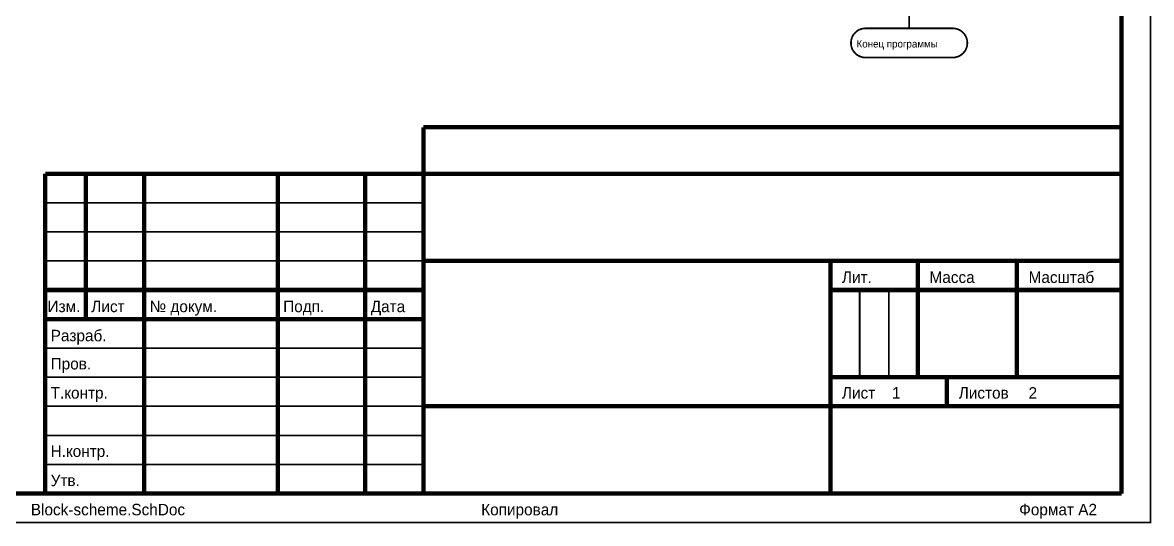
# Model space of a CAD drawing. Header units: inches. Extents: x 0 to 594, y 0 to 420.
# Drawn here: x 400.1 to 594.1, y -0.1 to 86 of the extents above; entities that cross this region are included whole.
import ezdxf

# ---------------------------------------------------------------- set-up
doc = ezdxf.new("R2010")
doc.units = ezdxf.units.IN
doc.layers.add('Sheet', color=255, linetype='Continuous')

msp = doc.modelspace()

# ---------------------------------------------------------------- linework, layer by layer
at = {"layer": 'Sheet'}
for points, const_width in [([(0, 419.98), (594, 419.98), (594, 0), (0, 0), (0, 419.98)], 0.3), ([(0, 419.98), (594, 419.98), (594, 0), (0, 0), (0, 419.98)], 0.3), ([(0, 419.98), (0, 0), (594, 0), (594, 419.98), (0, 419.98), (0, 419.98)], 0.0991), ([(0, 419.98), (0, 0), (594, 0), (594, 419.98), (0, 419.98), (0, 419.98)], 0.0991)]:
    msp.add_lwpolyline(points, close=True, dxfattribs=dict(at, const_width=const_width))
for points, const_width in [([(589.01, 414.98), (589.01, 4.99)], 0.749), ([(535, 94.99), (535, 89.99), (552.52, 89.99), (552.52, 87.49), (552.52, 85)], 0.3), ([(545.02, 85), (544.88, 85), (544.77, 84.98), (544.63, 84.98), (544.5, 84.95), (544.39, 84.91), (544.28, 84.89), (544.14, 84.84), (544.03, 84.8), (543.92, 84.75), (543.83, 84.71), (543.72, 84.64), (543.6, 84.57), (543.51, 84.51), (543.42, 84.42), (543.34, 84.35), (543.25, 84.26), (543.16, 84.17), (543.09, 84.08), (543, 83.99), (542.93, 83.9), (542.86, 83.79), (542.8, 83.68), (542.75, 83.59), (542.71, 83.48), (542.66, 83.36), (542.62, 83.23), (542.6, 83.12), (542.55, 83.01), (542.53, 82.87), (542.53, 82.74), (542.51, 82.62), (542.51, 82.49)], 0.3), ([(545.02, 85), (560, 85)], 0.3), ([(562.51, 82.49), (562.51, 82.62), (562.49, 82.74), (562.49, 82.87), (562.46, 83.01), (562.42, 83.12), (562.4, 83.23), (562.35, 83.36), (562.31, 83.48), (562.26, 83.59), (562.22, 83.68), (562.15, 83.79), (562.08, 83.9), (562.02, 83.99), (561.93, 84.08), (561.86, 84.17), (561.77, 84.26), (561.68, 84.35), (561.59, 84.42), (561.5, 84.51), (561.41, 84.57), (561.3, 84.64), (561.19, 84.71), (561.1, 84.75), (560.99, 84.8), (560.87, 84.84), (560.74, 84.89), (560.63, 84.91), (560.51, 84.95), (560.38, 84.98), (560.25, 84.98), (560.13, 85), (560, 85)], 0.3), ([(560, 85), (560, 85), (560, 85), (560, 85), (560, 85), (560, 85), (560, 85), (560, 85), (560, 85), (560, 85), (560, 85), (560, 85), (560, 85), (560, 85), (560, 85), (560, 85), (560, 85), (560, 85), (560, 85), (560, 85), (560, 85), (560, 85), (560, 85), (560, 85), (560, 85), (560, 85), (560, 85), (560, 85), (560, 85), (560, 85), (560, 85), (560, 85), (560, 85)], 0.3), ([(542.51, 82.49), (542.51, 82.36), (542.53, 82.24), (542.53, 82.11), (542.55, 81.98), (542.6, 81.86), (542.62, 81.75), (542.66, 81.62), (542.71, 81.5), (542.75, 81.39), (542.8, 81.3), (542.86, 81.19), (542.93, 81.08), (543, 80.99), (543.09, 80.9), (543.16, 80.81), (543.25, 80.72), (543.34, 80.63), (543.42, 80.56), (543.51, 80.47), (543.6, 80.41), (543.72, 80.34), (543.83, 80.27), (543.92, 80.23), (544.03, 80.18), (544.14, 80.14), (544.28, 80.09), (544.39, 80.07), (544.5, 80.03), (544.63, 80), (544.77, 80), (544.88, 79.98), (545.02, 79.98)], 0.3), ([(560, 79.98), (560.13, 79.98), (560.25, 80), (560.38, 80), (560.51, 80.03), (560.63, 80.07), (560.74, 80.09), (560.87, 80.14), (560.99, 80.18), (561.1, 80.23), (561.19, 80.27), (561.3, 80.34), (561.41, 80.41), (561.5, 80.47), (561.59, 80.56), (561.68, 80.63), (561.77, 80.72), (561.86, 80.81), (561.93, 80.9), (562.02, 80.99), (562.08, 81.08), (562.15, 81.19), (562.22, 81.3), (562.26, 81.39), (562.31, 81.5), (562.35, 81.62), (562.4, 81.75), (562.42, 81.86), (562.46, 81.98), (562.49, 82.11), (562.49, 82.24), (562.51, 82.36), (562.51, 82.49)], 0.3), ([(545.02, 79.98), (560, 79.98)], 0.3), ([(469.02, 60), (469.02, 68)], 0.749), ([(469.02, 68), (589.01, 68)], 0.749), ([(404.02, 60), (589.01, 60)], 0.749), ([(404.02, 4.99), (404.02, 60)], 0.749), ([(411.01, 60), (411.01, 34.99)], 0.749), ([(421.02, 60), (421.02, 4.99)], 0.749), ([(444.02, 60), (444.02, 4.99)], 0.749), ([(459.01, 60), (459.01, 4.99)], 0.749), ([(469.02, 60), (469.02, 4.99)], 0.749), ([(404.02, 54.99), (469.02, 54.99)], 0.3), ([(404.02, 49.99), (469.02, 49.99)], 0.3), ([(404.02, 45), (469.02, 45)], 0.3), ([(469.02, 45), (589.01, 45)], 0.749), ([(539.01, 45), (539.01, 4.99)], 0.749), ([(554.02, 45), (554.02, 25)], 0.749), ([(571.02, 45), (571.02, 25)], 0.749), ([(404.02, 40), (469.02, 40)], 0.749), ([(539.01, 40), (589.01, 40)], 0.749), ([(544.01, 40), (544.01, 25)], 0.3), ([(549, 40), (549, 25)], 0.3), ([(404.02, 34.99), (469.02, 34.99)], 0.749), ([(404.02, 29.99), (469.02, 29.99)], 0.3), ([(539.01, 25), (589.01, 25)], 0.749), ([(559.01, 25), (559.01, 20)], 0.749), ([(404.02, 25), (469.02, 25)], 0.3), ([(404.02, 20), (469.02, 20)], 0.3), ([(469.02, 20), (589.01, 20)], 0.749), ([(404.02, 14.98), (469.02, 14.98)], 0.3), ([(404.02, 9.99), (469.02, 9.99)], 0.3), ([(20, 4.99), (589.01, 4.99)], 0.749)]:
    msp.add_lwpolyline(points, dxfattribs=dict(at, const_width=const_width))

# ---------------------------------------------------------------- texts
for s, height, p in [('Конец программы', 1.2543, (543.47, 81.71)), ('Лит.', 1.971, (540.96, 41.21)), ('Масса', 1.971, (556.01, 41.21)), ('Масштаб', 1.971, (573.04, 41.21)), ('Изм.', 1.971, (404.42, 36.19)), ('Лист', 1.971, (411.95, 36.19)), ('№ докум.', 1.971, (421.98, 36.19)), ('Подп.', 1.971, (444.92, 36.19)), ('Дата', 1.971, (459.97, 36.19)), ('Разраб.', 1.971, (404.96, 31.18)), ('Пров.', 1.971, (404.96, 26.34)), ('Т.контр.', 1.971, (404.96, 21.32)), ('Лист', 1.971, (540.96, 21.32)), ('1', 1.97, (549.56, 21.32)), ('Листов', 1.971, (561.03, 21.32)), ('2', 1.97, (573.04, 21.32)), ('Н.контр.', 1.971, (404.96, 11.29)), ('Утв.', 1.971, (404.96, 6.27)), ('Block-scheme.SchDoc', 1.971, (401.55, 1.25)), ('Копировал', 1.971, (478.96, 1.25)), ('Формат А2', 1.971, (571.42, 1.25))]:
    msp.add_text(s, height=height, dxfattribs=at).set_placement(p)

doc.saveas('drawing.dxf')
